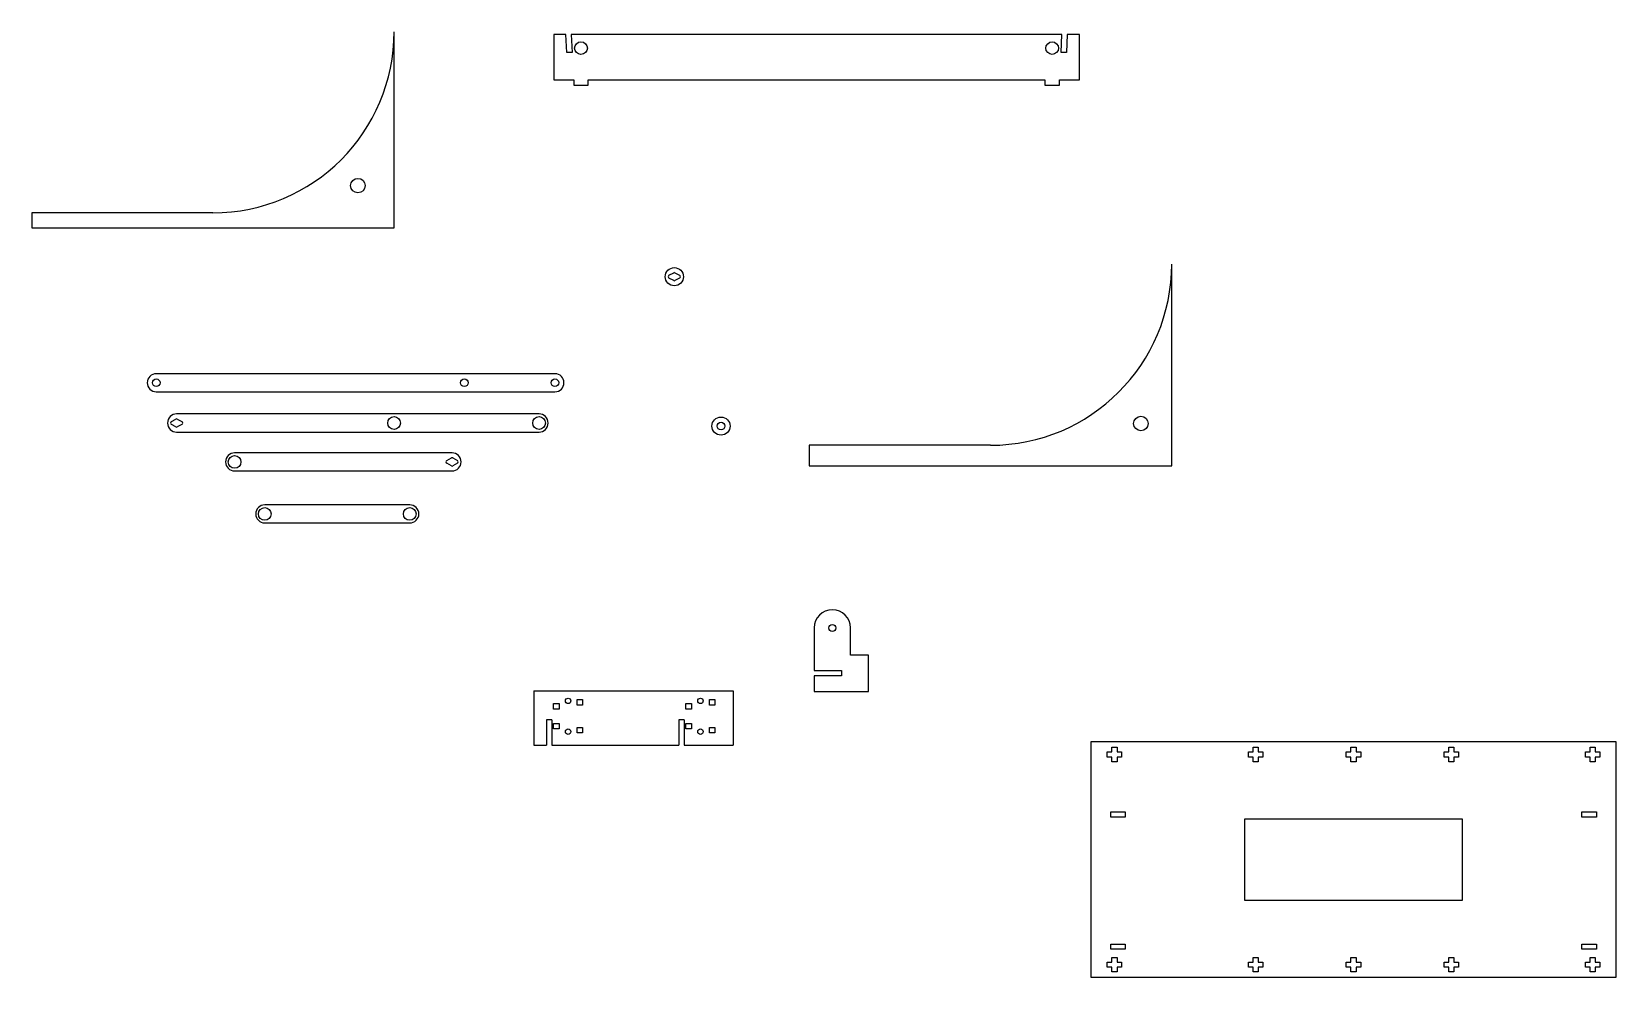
# Model space of a CAD drawing. Header units: millimetres. Extents: x -387 to 487, y -158 to 364.
import ezdxf

# ---------------------------------------------------------------- set-up
doc = ezdxf.new("R2010")
doc.units = ezdxf.units.MM

msp = doc.modelspace()

# ---------------------------------------------------------------- linework, layer by layer
for p, q in [((-187.01, 255.44), (-187.01, 363.82)), ((-92.25, 362.22), (-98.9, 362.22)), ((-98.9, 362.22), (-98.9, 337.22)), ((-91.73, 352.23), (-92.25, 362.22)), ((-89.3, 362.22), (-88.78, 352.38)), ((181.5, 362.22), (-89.3, 362.22)), ((180.99, 352.38), (181.5, 362.22)), ((184.46, 362.22), (183.93, 352.23)), ((191.1, 362.22), (184.46, 362.22)), ((191.1, 337.22), (191.1, 362.22)), ((-88.78, 352.38), (-91.73, 352.23)), ((183.93, 352.23), (180.99, 352.38)), ((-98.9, 337.22), (-87.9, 337.22)), ((-87.9, 337.22), (-87.9, 334.32)), ((-87.9, 334.32), (-79.9, 334.32)), ((-79.9, 337.22), (172.1, 337.22)), ((-79.9, 334.32), (-79.9, 337.22)), ((172.1, 337.22), (172.1, 334.32)), ((172.1, 334.32), (180.1, 334.32)), ((180.1, 337.22), (191.1, 337.22)), ((180.1, 334.32), (180.1, 337.22)), ((-287.01, 263.82), (-387.01, 263.82)), ((-387.01, 263.82), (-387.01, 255.44)), ((-387.01, 255.44), (-187.01, 255.44)), ((-35.34, 229.35), (-32.76, 230.76)), ((-32.76, 226.36), (-35.34, 227.77)), ((-32.04, 230.76), (-29.47, 229.35)), ((-29.47, 227.77), (-32.04, 226.36)), ((242.05, 124.16), (242.05, 235.49)), ((-98.28, 174.99), (-318.28, 174.99)), ((-318.28, 164.99), (-98.28, 164.99)), ((-309.95, 148.57), (-307.38, 149.98)), ((-107.02, 152.78), (-307.02, 152.78)), ((-306.66, 149.98), (-304.08, 148.57)), ((-307.38, 145.59), (-309.95, 146.99)), ((-307.02, 142.78), (-107.02, 142.78)), ((-307.02, 142.78), (-107.02, 142.78)), ((-304.08, 146.99), (-306.66, 145.59)), ((-155.06, 131.31), (-275.06, 131.31)), ((142.05, 135.49), (42.05, 135.49)), ((42.05, 135.49), (42.05, 124.16)), ((-158, 127.1), (-155.42, 128.5)), ((-155.42, 124.11), (-158, 125.52)), ((-154.7, 128.5), (-152.13, 127.1)), ((-152.13, 125.52), (-154.7, 124.11)), ((42.05, 124.16), (242.05, 124.16)), ((-275.06, 121.31), (-155.06, 121.31)), ((-178.37, 102.6), (-258.37, 102.6)), ((-258.37, 92.6), (-178.37, 92.6)), ((44.8, 34.62), (44.8, 11.1)), ((64.8, 19.62), (64.8, 34.62)), ((74.8, 19.62), (64.8, 19.62)), ((74.8, -0.38), (74.8, 19.62)), ((44.8, 11.1), (59.8, 11.1)), ((59.8, 11.1), (59.8, 8.15)), ((-110, 0), (0, 0)), ((0, 0), (0, -30.04)), ((59.8, 8.15), (44.8, 8.15)), ((44.8, 8.15), (44.8, -0.38)), ((-110, 0), (-110, -30.04)), ((-99, -10.11), (-99, -7.11)), ((-99, -7.11), (-96, -7.11)), ((-96, -7.11), (-96, -10.11)), ((-86, -4.93), (-83, -4.93)), ((-86, -7.93), (-86, -4.93)), ((-83, -7.93), (-86, -7.93)), ((-83, -4.93), (-83, -7.93)), ((-26, -7.11), (-23, -7.11)), ((-26, -10.11), (-26, -7.11)), ((-23, -7.11), (-23, -10.11)), ((-13, -7.93), (-13, -4.93)), ((-13, -4.93), (-10, -4.93)), ((-10, -7.93), (-13, -7.93)), ((-10, -4.93), (-10, -7.93)), ((44.8, -0.38), (74.8, -0.38)), ((-102.95, -16), (-102.95, -30.04)), ((-100, -16), (-102.95, -16)), ((-100, -16), (-100, -30.04)), ((-96, -10.11), (-99, -10.11)), ((-30, -16), (-30, -30.04)), ((-27.05, -16), (-30, -16)), ((-27.05, -16), (-27.05, -30.04)), ((-23, -10.11), (-26, -10.11)), ((-99, -21.11), (-99, -18.11)), ((-99, -18.11), (-96, -18.11)), ((-96, -21.11), (-99, -21.11)), ((-96, -18.11), (-96, -21.11)), ((-86, -20.29), (-83, -20.29)), ((-86, -23.29), (-86, -20.29)), ((-83, -23.29), (-86, -23.29)), ((-83, -20.29), (-83, -23.29)), ((-26, -21.11), (-26, -18.11)), ((-26, -18.11), (-23, -18.11)), ((-23, -21.11), (-26, -21.11)), ((-23, -18.11), (-23, -21.11)), ((-13, -23.29), (-13, -20.29)), ((-13, -20.29), (-10, -20.29)), ((-10, -23.29), (-13, -23.29)), ((-10, -20.29), (-10, -23.29)), ((-110, -30.04), (-102.95, -30.04)), ((-100, -30.04), (-30, -30.04)), ((-27.05, -30.04), (0, -30.04)), ((487.39, -28.24), (197.39, -28.24)), ((197.39, -28.24), (197.39, -158.24)), ((206.43, -36.69), (206.43, -33.79)), ((206.43, -33.79), (208.98, -33.79)), ((208.98, -33.79), (208.98, -31.24)), ((208.98, -31.24), (211.88, -31.24)), ((211.88, -31.24), (211.88, -33.79)), ((211.88, -33.79), (214.43, -33.79)), ((214.43, -33.79), (214.43, -36.69)), ((284.41, -36.69), (284.41, -33.79)), ((284.41, -33.79), (286.96, -33.79)), ((286.96, -33.79), (286.96, -31.24)), ((286.96, -31.24), (289.86, -31.24)), ((289.86, -31.24), (289.86, -33.79)), ((289.86, -33.79), (292.41, -33.79)), ((292.41, -33.79), (292.41, -36.69)), ((338.39, -36.69), (338.39, -33.79)), ((338.39, -33.79), (340.94, -33.79)), ((340.94, -33.79), (340.94, -31.24)), ((340.94, -31.24), (343.84, -31.24)), ((343.84, -31.24), (343.84, -33.79)), ((343.84, -33.79), (346.39, -33.79)), ((346.39, -33.79), (346.39, -36.69)), ((392.37, -36.69), (392.37, -33.79)), ((392.37, -33.79), (394.92, -33.79)), ((394.92, -31.24), (397.82, -31.24)), ((394.92, -33.79), (394.92, -31.24)), ((397.82, -31.24), (397.82, -33.79)), ((397.82, -33.79), (400.37, -33.79)), ((400.37, -33.79), (400.37, -36.69)), ((470.35, -33.79), (472.9, -33.79)), ((470.35, -36.69), (470.35, -33.79)), ((472.9, -33.79), (472.9, -31.24)), ((472.9, -31.24), (475.8, -31.24)), ((475.8, -31.24), (475.8, -33.79)), ((475.8, -33.79), (478.35, -33.79)), ((478.35, -33.79), (478.35, -36.69)), ((487.39, -158.24), (487.39, -28.24)), ((208.98, -36.69), (206.43, -36.69)), ((208.98, -39.24), (208.98, -36.69)), ((211.88, -39.24), (208.98, -39.24)), ((211.88, -36.69), (211.88, -39.24)), ((214.43, -36.69), (211.88, -36.69)), ((286.96, -36.69), (284.41, -36.69)), ((286.96, -39.24), (286.96, -36.69)), ((289.86, -39.24), (286.96, -39.24)), ((292.41, -36.69), (289.86, -36.69)), ((289.86, -36.69), (289.86, -39.24)), ((340.94, -36.69), (338.39, -36.69)), ((340.94, -39.24), (340.94, -36.69)), ((343.84, -39.24), (340.94, -39.24)), ((346.39, -36.69), (343.84, -36.69)), ((343.84, -36.69), (343.84, -39.24)), ((394.92, -36.69), (392.37, -36.69)), ((394.92, -39.24), (394.92, -36.69)), ((397.82, -39.24), (394.92, -39.24)), ((400.37, -36.69), (397.82, -36.69)), ((397.82, -36.69), (397.82, -39.24)), ((472.9, -36.69), (470.35, -36.69)), ((472.9, -39.24), (472.9, -36.69)), ((475.8, -39.24), (472.9, -39.24)), ((475.8, -36.69), (475.8, -39.24)), ((478.35, -36.69), (475.8, -36.69)), ((208.39, -66.96), (216.39, -66.96)), ((208.39, -69.86), (208.39, -66.96)), ((216.39, -69.86), (208.39, -69.86)), ((216.39, -66.96), (216.39, -69.86)), ((468.39, -69.86), (468.39, -66.96)), ((468.39, -66.96), (476.39, -66.96)), ((476.39, -69.86), (468.39, -69.86)), ((476.39, -66.96), (476.39, -69.86)), ((282.39, -70.74), (402.39, -70.74)), ((282.39, -115.74), (282.39, -70.74)), ((402.39, -70.74), (402.39, -115.74)), ((402.39, -115.74), (282.39, -115.74)), ((208.39, -139.86), (216.39, -139.86)), ((208.39, -142.76), (208.39, -139.86)), ((216.39, -139.86), (216.39, -142.76)), ((468.39, -142.76), (468.39, -139.86)), ((468.39, -139.86), (476.39, -139.86)), ((476.39, -139.86), (476.39, -142.76)), ((216.39, -142.76), (208.39, -142.76)), ((208.98, -147.24), (211.88, -147.24)), ((208.98, -149.79), (208.98, -147.24)), ((211.88, -147.24), (211.88, -149.79)), ((286.96, -149.79), (286.96, -147.24)), ((286.96, -147.24), (289.86, -147.24)), ((289.86, -147.24), (289.86, -149.79)), ((340.94, -149.79), (340.94, -147.24)), ((340.94, -147.24), (343.84, -147.24)), ((343.84, -147.24), (343.84, -149.79)), ((394.92, -147.24), (397.82, -147.24)), ((394.92, -149.79), (394.92, -147.24)), ((397.82, -147.24), (397.82, -149.79)), ((476.39, -142.76), (468.39, -142.76)), ((472.9, -149.79), (472.9, -147.24)), ((472.9, -147.24), (475.8, -147.24)), ((475.8, -147.24), (475.8, -149.79)), ((206.43, -149.79), (208.98, -149.79)), ((206.43, -152.69), (206.43, -149.79)), ((208.98, -152.69), (206.43, -152.69)), ((208.98, -155.24), (208.98, -152.69)), ((211.88, -155.24), (208.98, -155.24)), ((211.88, -149.79), (214.43, -149.79)), ((211.88, -152.69), (211.88, -155.24)), ((214.43, -152.69), (211.88, -152.69)), ((214.43, -149.79), (214.43, -152.69)), ((284.41, -149.79), (286.96, -149.79)), ((284.41, -152.69), (284.41, -149.79)), ((286.96, -152.69), (284.41, -152.69)), ((286.96, -155.24), (286.96, -152.69)), ((289.86, -155.24), (286.96, -155.24)), ((289.86, -149.79), (292.41, -149.79)), ((292.41, -152.69), (289.86, -152.69)), ((289.86, -152.69), (289.86, -155.24)), ((292.41, -149.79), (292.41, -152.69)), ((338.39, -149.79), (340.94, -149.79)), ((338.39, -152.69), (338.39, -149.79)), ((340.94, -152.69), (338.39, -152.69)), ((340.94, -155.24), (340.94, -152.69)), ((343.84, -155.24), (340.94, -155.24)), ((343.84, -149.79), (346.39, -149.79)), ((346.39, -152.69), (343.84, -152.69)), ((343.84, -152.69), (343.84, -155.24)), ((346.39, -149.79), (346.39, -152.69)), ((392.37, -149.79), (394.92, -149.79)), ((392.37, -152.69), (392.37, -149.79)), ((394.92, -152.69), (392.37, -152.69)), ((394.92, -155.24), (394.92, -152.69)), ((397.82, -155.24), (394.92, -155.24)), ((397.82, -149.79), (400.37, -149.79)), ((400.37, -152.69), (397.82, -152.69)), ((397.82, -152.69), (397.82, -155.24)), ((400.37, -149.79), (400.37, -152.69)), ((470.35, -152.69), (470.35, -149.79)), ((470.35, -149.79), (472.9, -149.79)), ((472.9, -152.69), (470.35, -152.69)), ((472.9, -155.24), (472.9, -152.69)), ((475.8, -155.24), (472.9, -155.24)), ((475.8, -149.79), (478.35, -149.79)), ((475.8, -152.69), (475.8, -155.24)), ((478.35, -152.69), (475.8, -152.69)), ((478.35, -149.79), (478.35, -152.69)), ((197.39, -158.24), (487.39, -158.24))]:
    msp.add_line(p, q)
for centre, radius in [((-83.9, 354.72), 3.5), ((176.1, 354.72), 3.5), ((-207.01, 278.82), 4), ((-32.4, 228.56), 5), ((-318.28, 169.99), 2.1), ((-148.28, 169.99), 2.1), ((-98.28, 169.99), 2.1), ((-187.02, 147.78), 3.5), ((-107.02, 147.78), 3.5), ((-6.64, 146.06), 5), ((225.05, 147.49), 4), ((-6.64, 146.06), 2.1), ((-275.06, 126.31), 3.5), ((-258.37, 97.6), 3.5), ((-178.37, 97.6), 3.5), ((54.8, 34.62), 1.98), ((-91, -5.61), 1.5), ((-18, -5.61), 1.5), ((-91, -22.61), 1.5), ((-18, -22.61), 1.5)]:
    msp.add_circle(centre, radius)
for centre, radius, start, end in [((-287.01, 363.82), 100, 270, 0), ((-34.9, 228.56), 0.9, 118.6854, 241.3146), ((-32.4, 230.1), 0.75, 61.3146, 118.6854), ((-29.9, 228.56), 0.9, 298.6854, 61.3146), ((142.05, 235.49), 100, 270, 0), ((-32.4, 227.02), 0.75, 241.3146, 298.6854), ((-318.28, 169.99), 5, 90, 270), ((-98.28, 169.99), 5, 270, 90), ((-307.02, 147.78), 5, 90, 270), ((-307.02, 149.32), 0.75, 61.3146, 118.6854), ((-107.02, 147.78), 5, 270, 90), ((-309.52, 147.78), 0.9, 118.6854, 241.3146), ((-307.02, 146.25), 0.75, 241.3146, 298.6854), ((-304.52, 147.78), 0.9, 298.6854, 61.3146), ((-275.06, 126.31), 5, 90, 270), ((-155.06, 126.31), 5, 270, 90), ((-157.56, 126.31), 0.9, 118.6854, 241.3146), ((-155.06, 127.85), 0.75, 61.3146, 118.6854), ((-155.06, 124.77), 0.75, 241.3146, 298.6854), ((-152.56, 126.31), 0.9, 298.6854, 61.3146), ((-258.37, 97.6), 5, 90, 270), ((-178.37, 97.6), 5, 270, 90), ((54.8, 34.62), 10, 0, 180)]:
    msp.add_arc(centre, radius, start, end)

doc.saveas('drawing.dxf')
